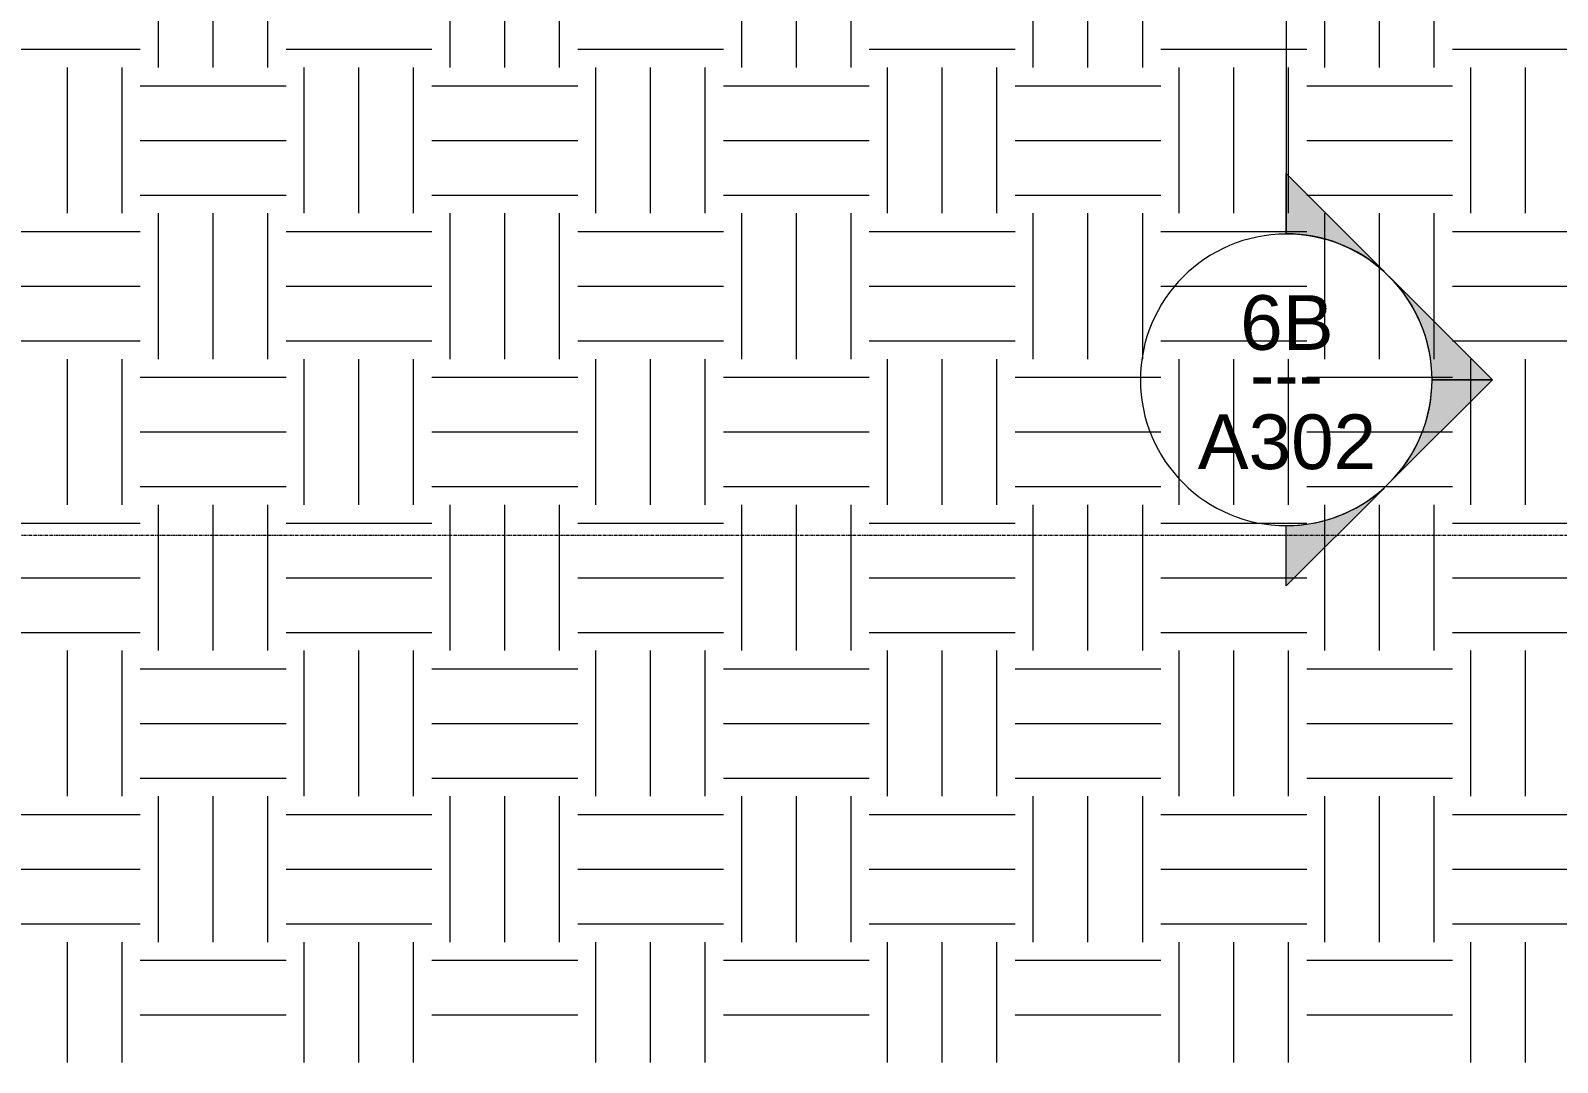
# Model space of a CAD drawing. Header units: inches. Extents: x 1822 to 8392, y -297 to 673.
# Drawn here: x 2900.5 to 3151.8, y -238.8 to -68.9 of the extents above; entities that cross this region are included whole.
import ezdxf

# ---------------------------------------------------------------- set-up
doc = ezdxf.new("R2010")
doc.units = ezdxf.units.IN
doc.header["$MEASUREMENT"] = 0
doc.linetypes.add('Grid Line 1_2_', pattern=[0.875, 0.5, -0.125, 0.125, -0.125])
for name, color, linetype, lineweight in [('0-1', 7, 'Continuous', 5), ('A-FLOR-LEVL-4', 51, 'Grid Line 1_2_', 9), ('C-TOPO-1', 252, 'Continuous', 9), ('G-ANNO-SYMB', 111, 'Continuous', 9)]:
    doc.layers.add(name, color=color, linetype=linetype, lineweight=lineweight)
doc.styles.add('Arial', font='arial.ttf', dxfattribs={"height": 9})
doc.styles.add('Century Gothic', font='ufonts.com_century-gothic.ttf', dxfattribs={"height": 9})
pattern_1 = [(0, (2870.5, 0), (24, 24), [24, -24]), (0, (2870.5, 9), (24, 24), [24, -24]), (0, (2870.5, 18), (24, 24), [24, -24]), (90, (2873.5, 21), (-24, 24), [24, -24]), (90, (2882.5, 21), (-24, 24), [24, -24]), (90, (2891.5, 21), (-24, 24), [24, -24])]

# ---------------------------------------------------------------- blocks, each defined once
blk = doc.blocks.new('CTR  - Topography_rvt-1-BUILDING ELEVATION - EAST')
at = {"layer": 'C-TOPO-1'}
h = blk.add_hatch(dxfattribs=at)
h.set_pattern_fill('FP_19', color=256, style=0, pattern_type=2)
h.set_pattern_definition(pattern_1)
h.paths.add_polyline_path([(2716.32, -238.8), (3088.32, -238.8), (3088.32, -41.87), (3086.55, -41.89), (3062.92, -41.25), (3022.83, -42.52), (2987.61, -42.63), (2919.74, -41.65), (2845.82, -39.72), (2798.34, -39.74), (2764.82, -39.72), (2755.53, -39.65), (2718.42, -40.72), (2716.32, -40.72), (2716.32, -180)], flags=0)
h = blk.add_hatch(dxfattribs=at)
h.set_pattern_fill('FP_19', color=256, style=0, pattern_type=2)
h.set_pattern_definition(pattern_1)
h.paths.add_polyline_path([(3088.32, -238.8), (3144.32, -238.8), (3144.32, -40.17), (3091.34, -41.84), (3088.32, -41.89), (3088.32, -180)], flags=0)
h = blk.add_hatch(dxfattribs=at)
h.set_pattern_fill('FP_19', color=256, style=0, pattern_type=2)
h.set_pattern_definition(pattern_1)
h.paths.add_polyline_path([(3453.95, -238.8), (3631.32, -238.8), (3631.32, -42.3), (3561.02, -40.5), (3453.95, -40.66), (3394.81, -43.09), (3356.56, -43.05), (3267.32, -40.42), (3220.25, -40.35), (3184.76, -39.86), (3156.41, -39.79), (3144.32, -40.17), (3144.32, -238.8), (3431.37, -238.8)], flags=0)
blk = doc.blocks.new('Section - Section Head - Filled-22785-BUILDING ELEVATION - EAST')
at = {"layer": 'G-ANNO-SYMB'}
h = blk.add_hatch(color=256, dxfattribs=at)
edge = h.paths.add_edge_path(flags=0)
edge.add_line((3123.25, -108.54), (3107.15, -92.44))
edge.add_line((3107.15, -92.44), (3107.15, -102.35))
edge.add_arc((3107.15, -126.38), 24.03, 47.9216, 90, ccw=False)
h = blk.add_hatch(color=256, dxfattribs=at)
edge = h.paths.add_edge_path(flags=0)
edge.add_arc((3107.15, -126.38), 24, 0, 45, ccw=False)
edge.add_line((3131.15, -126.38), (3141.09, -126.38))
edge.add_line((3141.09, -126.38), (3124.12, -109.41))
h = blk.add_hatch(color=256, dxfattribs=at)
edge = h.paths.add_edge_path(flags=0)
edge.add_line((3124.12, -143.35), (3141.09, -126.38))
edge.add_line((3141.09, -126.38), (3131.15, -126.38))
edge.add_arc((3107.15, -126.38), 24, 315, 360, ccw=False)
h = blk.add_hatch(color=256, dxfattribs=at)
edge = h.paths.add_edge_path(flags=0)
edge.add_arc((3107.15, -126.38), 24.03, 270, 312.0784, ccw=False)
edge.add_line((3107.15, -150.41), (3107.15, -160.32))
edge.add_line((3107.15, -160.32), (3123.25, -144.22))
for p, q in [((3107.15, -102.35), (3107.15, -92.44)), ((3107.15, -92.44), (3123.25, -108.54)), ((3124.12, -109.41), (3141.09, -126.38)), ((3141.09, -126.38), (3124.12, -143.35)), ((3131.15, -126.38), (3141.09, -126.38)), ((3141.09, -126.38), (3131.15, -126.38)), ((3123.25, -144.22), (3107.15, -160.32)), ((3107.15, -160.32), (3107.15, -150.41))]:
    blk.add_line(p, q, dxfattribs=at)
for centre, radius, start, end in [((3107.15, -126.41), 24, 90, 270), ((3107.15, -126.38), 24.03, 47.9216, 90), ((3107.15, -126.41), 24, 270, 90), ((3107.15, -126.38), 24, 360, 45), ((3107.15, -126.38), 24, 315, 360), ((3107.15, -126.38), 24.03, 270, 312.0784)]:
    blk.add_arc(centre, radius, start, end, dxfattribs=at)

msp = doc.modelspace()

# ---------------------------------------------------------------- linework, layer by layer
at = {"layer": 'A-FLOR-LEVL-4'}
msp.add_line((1830.94838, -152), (4167.96446, -152), dxfattribs=at)
at = {"layer": 'G-ANNO-SYMB'}
msp.add_line((3107.14877, 526.9531), (3107.14877, -102.37838), dxfattribs=at)

# ---------------------------------------------------------------- block references
at = {"layer": '0-1'}
msp.add_blockref('CTR  - Topography_rvt-1-BUILDING ELEVATION - EAST', (0, 0), dxfattribs=at)
at = {"layer": 'G-ANNO-SYMB'}
msp.add_blockref('Section - Section Head - Filled-22785-BUILDING ELEVATION - EAST', (0, 0), dxfattribs=at)

# ---------------------------------------------------------------- texts
at = {"layer": 'G-ANNO-SYMB', "char_height": 9, "attachment_point": 1}
for s, insert, width, style in [('6B', (3099.57582, -112.46975), 18.786, 'Arial'), ('---', (3101.17648, -120.97644), 15.453, 'Century Gothic'), ('A302', (3092.5837, -132.10599), 35.754, 'Arial')]:
    msp.add_mtext(s, dxfattribs=dict(at, insert=insert, width=width, style=style))

doc.saveas('drawing.dxf')
